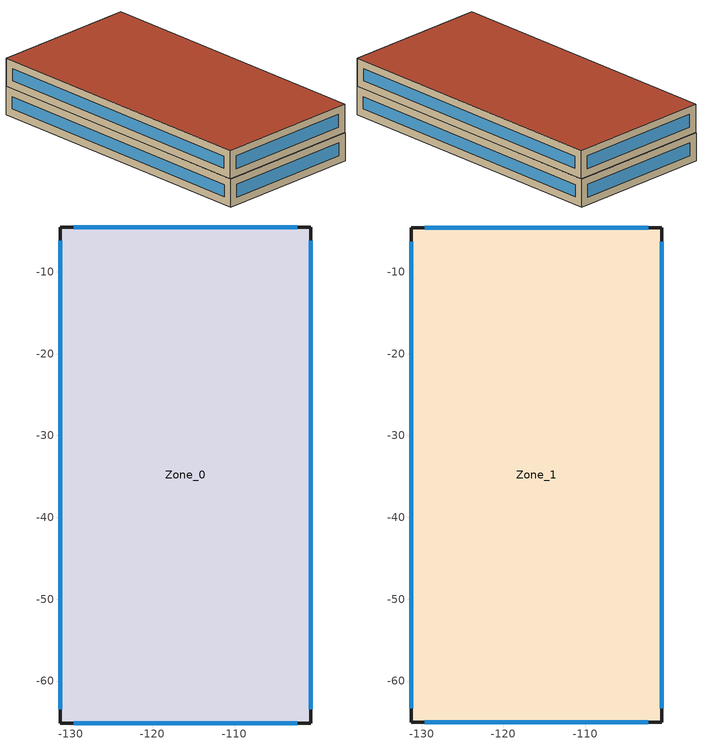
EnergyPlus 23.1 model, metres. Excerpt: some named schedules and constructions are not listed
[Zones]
Zone_0
 floor ground (Zone_0:f4UnderGroundSlabCF): -131.27,-65.12 -131.27,-4.53 -100.67,-4.53 -100.67,-65.12 z0
 wall outside (UVal_0.3_Mass): -131.27,-65.12 -100.67,-65.12 -100.67,-4.53 -131.27,-4.53 -131.27,-65.12 z0:5.9
 window (90.1-2019 Nonresidential CZ 0 Glazing (Operable)): -129.64,-65.12 -102.3,-65.12 / -102.3,-4.53 -129.64,-4.53 z1.63:4.27; -100.67,-63.42 -100.67,-6.23 / -131.27,-6.23 -131.27,-63.42 z1.7:4.2
 roof outside (300mmInsulation 200mmConcrete): -131.27,-65.12 -100.67,-65.12 -100.67,-4.53 -131.27,-4.53 z5.9
Zone_1
 floor outside (90.1-2019 Nonresidential CZ 0 Exterior Floor (Mass)): -131.27,-65 -131.27,-4.65 -100.67,-4.65 -100.67,-65 z5.9
 wall outside (UVal_0.3_Mass): -131.27,-65 -100.67,-65 -100.67,-4.65 -131.27,-4.65 -131.27,-65 z5.9:11.8
 window (90.1-2019 Nonresidential CZ 0 Glazing (Operable)): -129.64,-65 -102.3,-65 / -102.3,-4.65 -129.64,-4.65 z7.53:10.17; -100.67,-63.3 -100.67,-6.35 / -131.27,-6.35 -131.27,-63.3 z7.6:10.1
 roof outside (300mmInsulation 200mmConcrete): -131.27,-65 -100.67,-65 -100.67,-4.65 -131.27,-4.65 z11.8
[Schedule:Day:Hourly]
daf82776-8866-43d0-865c-4c09682883a1: Fraction, 1, 1, 1, 1, 0, 1, 0, 0, 0, 1, 1, 1, 0, 1, 1, 1, 1, 1, 1, 1, 1, 1, 1, 1
49b0e60c-9713-413d-8444-9adee3fc4e78: Fraction, 1, 1, 1, 0, 1, 1, 1, 1, 1, 1, 1, 0, 0, 1, 0, 0, 1, 0, 1, 1, 1, 1, 1, 1
9bc42cf3-7a2f-411b-b45f-bb5c08832ae2: Fraction, 1, 1, 1, 1, 1, 1, 1, 1, 1, 1, 1, 0, 0, 1, 1, 1, 1, 1, 1, 1, 1, 1, 1, 0
1f33fb3f-9dc0-437e-9c24-1438b90f2a0e: Fraction, 0, 1, 0, 0, 0, 0, 0, 0, 1, 1, 1, 0, 0, 0, 0, 0, 1, 1, 1, 1, 1, 1, 1, 1
8c3b2876-a177-4a66-9c56-f2f92373d678: Fraction, 1, 0, 0, 0, 0, 0, 0, 0, 1, 1, 0, 1, 1, 1, 0, 1, 1, 1, 1, 1, 0, 0, 0, 0
46975362-923a-4b58-acb1-c03206a4d72f: Fraction, 0, 0, 0, 1, 0, 1, 1, 1, 1, 1, 1, 1, 0, 0, 0, 0, 1, 0, 1, 1, 1, 1, 1, 1
5da8ffa8-da4e-4428-82fe-754e123e9b56: Fraction, 1, 1, 1, 1, 1, 1, 0, 0, 1, 1, 1, 0, 0, 1, 1, 1, 1, 1, 1, 1, 1, 1, 1, 1
be2e8ed6-2c47-4370-b56b-915f16466bab: Fraction, 1, 0, 0, 0, 0, 0, 1, 0, 0, 0, 0, 1, 1, 1, 1, 1, 1, 1, 1, 1, 1, 1, 1, 1
956e4932-8398-4ab3-8115-e2868a284f25: Fraction, 1, 1, 1, 0, 1, 0, 0, 1, 1, 1, 1, 0, 1, 0, 0, 0, 0, 0, 0, 1, 1, 1, 1, 1
aedeb124-7fdc-449f-8994-d0f976caa7ca: Fraction, 1, 1, 1, 0, 0, 0, 1, 1, 1, 1, 1, 1, 0, 0, 0, 0, 1, 1, 1, 1, 1, 1, 1, 1
78f326d9-9454-4da9-8cda-b0936af3105e: Fraction, 1, 0, 0, 0, 0, 1, 0, 0, 1, 1, 1, 0, 0, 0, 0, 0, 0, 0, 0, 1, 1, 1, 1, 1
3b3e664f-4a9b-44f7-a5e5-37f6470978a6: Fraction, 1, 1, 0, 0, 0, 1, 1, 0, 1, 1, 0, 0, 0, 0, 0, 0, 0, 0, 0, 0, 1, 1, 1, 1
312238f5-e1c2-4876-8f8f-65bb84c1a6db: Fraction, 1, 1, 1, 1, 1, 1, 1, 0, 1, 1, 0, 0, 0, 0, 0, 0, 1, 0, 0, 0, 0, 0, 1, 1
7edcd00f-e89f-4d88-b87e-bec9cdd28f92: Fraction, 1, 1, 1, 1, 1, 1, 1, 1, 1, 0, 1, 0, 0, 0, 1, 1, 1, 1, 1, 1, 1, 1, 0, 0
5dcebe58-a5fe-458a-a423-b9920b33320d: Fraction, 0, 0, 0, 0, 0, 0, 0, 0, 0, 1, 0, 1, 1, 0, 1, 1, 1, 1, 1, 0, 1, 1, 1, 0
1bddd543-3192-425b-af89-93d07c64f7db: Fraction, 0, 0, 0, 0, 0, 0, 0, 0, 1, 1, 1, 0, 0, 0, 1, 1, 0, 0, 1, 1, 1, 1, 1, 0
61c2a156-f6e7-4fc2-9510-ca52a54d497d: Fraction, 1, 1, 1, 1, 1, 1, 1, 1, 1, 1, 0, 1, 0, 0, 0, 1, 1, 1, 1, 1, 1, 1, 1, 1
517e6838-1dc1-4e3f-900f-d2fd7337a722: Fraction, 1, 0, 0, 0, 0, 0, 0, 0, 0, 1, 0, 0, 0, 0, 0, 1, 1, 1, 1, 0, 1, 0, 0, 0
43aaaa14-4636-4113-b76c-11b244c3d8ca: Fraction, 1, 1, 1, 1, 0, 0, 0, 0, 0, 0, 0, 1, 1, 1, 1, 1, 1, 1, 0, 1, 1, 1, 1, 1
8ae75224-7792-44d2-9995-d42e5dd4fbbb: Fraction, 1, 0, 1, 1, 0, 1, 1, 0, 1, 1, 0, 0, 0, 1, 1, 0, 1, 1, 1, 1, 1, 1, 1, 1
fb0ecf0f-8980-4b80-a89b-a88a8a91d1e3: Fraction, 1, 1, 1, 1, 0, 0, 0, 0, 1, 1, 0, 0, 1, 1, 1, 1, 1, 1, 1, 1, 1, 1, 1, 1
9910981b-b997-4bb5-801c-e2124fa86903: Fraction, 1, 1, 1, 1, 1, 0, 1, 1, 1, 0, 1, 0, 0, 0, 0, 0, 1, 1, 1, 1, 1, 1, 1, 0
113b334d-befd-4c22-bc5c-863facadeb13: Fraction, 0, 0, 0, 0, 0, 0, 0, 0, 1, 0, 0, 0, 0, 0, 0, 0, 1, 1, 1, 1, 1, 1, 1, 1
4b2a0260-a5cf-4a50-b5a6-93215c68ce73: Fraction, 1, 1, 1, 1, 1, 1, 1, 1, 1, 0, 0, 0, 0, 0, 0, 1, 1, 1, 1, 1, 1, 1, 1, 1
c50f4a19-b2d2-4c9d-8d8c-a1383c0b0435: Fraction, 1, 0, 1, 1, 0, 0, 0, 0, 1, 0, 0, 0, 0, 0, 0, 0, 0, 0, 1, 1, 1, 1, 1, 1
c406d842-4268-4a27-a23a-2fca01db7ddf: Fraction, 1, 1, 0, 0, 0, 0, 0, 0, 1, 1, 1, 1, 1, 0, 1, 0, 0, 1, 1, 1, 1, 1, 1, 1
6dfc8140-ade4-416a-bd43-13a0565bb9af: Fraction, 1, 1, 0, 0, 0, 0, 0, 0, 0, 0, 1, 1, 1, 1, 1, 1, 1, 1, 1, 1, 0, 1, 1, 1
8ab2e42d-bf80-4894-8700-748923f272fd: Fraction, 0, 0, 0, 0, 0, 1, 1, 1, 1, 1, 1, 0, 0, 0, 0, 0, 0, 1, 1, 1, 1, 1, 1, 1
010128ee-96bd-4476-a9f7-8163015736fa: Fraction, 1, 0, 0, 0, 0, 0, 0, 1, 1, 1, 1, 1, 1, 1, 1, 1, 0, 0, 0, 0, 0, 0, 0, 0
f268d812-21d3-4751-9740-e12d534e4082: Fraction, 1, 0, 1, 1, 0, 1, 1, 1, 1, 1, 1, 1, 0, 1, 1, 1, 1, 1, 1, 1, 1, 1, 1, 1
25a1bb08-b1f9-4bb1-8779-d3c2a7439c5c: Fraction, 1, 0, 0, 0, 0, 0, 0, 0, 0, 0, 1, 1, 1, 1, 1, 0, 0, 1, 1, 1, 1, 1, 1, 1
f72132b7-a135-4a6e-a2ea-d4e2e686a87d: Fraction, 0, 0, 0, 1, 0, 0, 0, 0, 1, 1, 0, 0, 0, 0, 0, 0, 0, 0, 1, 1, 1, 1, 1, 1
61af37ba-113a-44f0-bcc1-f7a5d198faec: Fraction, 1, 0, 1, 1, 1, 1, 1, 1, 1, 1, 0, 1, 1, 1, 0, 0, 0, 0, 0, 1, 1, 1, 1, 0
b28d6e16-d449-4371-8cce-aa5654f7f34b: Fraction, 0, 0, 0, 0, 0, 1, 0, 0, 0, 1, 1, 1, 1, 0, 0, 1, 1, 1, 1, 1, 1, 1, 1, 0
a99b50e2-e6ef-49b1-9b9b-8f5a7c9824fa: Fraction, 0, 0, 0, 0, 0, 0, 1, 1, 1, 1, 1, 0, 0, 0, 0, 0, 0, 1, 1, 1, 1, 1, 1, 1
cc56424f-8a3f-4550-9959-f0b24b4a3950: Fraction, 1, 0, 0, 0, 0, 0, 0, 1, 1, 1, 1, 0, 0, 0, 0, 1, 1, 1, 1, 1, 1, 1, 1, 1
d1ab411a-9850-4881-ab2b-15659f9abc57: Fraction, 1, 1, 0, 0, 0, 0, 0, 1, 1, 1, 0, 0, 0, 0, 1, 1, 1, 1, 1, 1, 1, 1, 1, 1
c3ce5a4c-64ef-4ae8-8784-bbdeb814f122: Fraction, 0, 0, 0, 0, 0, 0, 0, 1, 1, 0, 0, 0, 1, 1, 1, 1, 1, 1, 1, 1, 1, 1, 1, 1
7ec8bc40-b55e-4885-a152-43b8225c045e: Fraction, 0, 0, 0, 0, 0, 0, 0, 0, 1, 0, 0, 1, 1, 1, 0, 0, 1, 1, 1, 1, 1, 1, 1, 1
7bbc9218-fb8c-4f0e-abf8-ecbd828309e5: Fraction, 1, 1, 1, 0, 0, 0, 1, 1, 1, 0, 0, 0, 0, 0, 0, 0, 0, 0, 1, 1, 1, 1, 1, 1
aae0c319-65a5-46e9-9066-1af160bf3ed5: Fraction, 1, 1, 1, 1, 1, 1, 1, 0, 0, 0, 0, 1, 1, 1, 1, 1, 1, 1, 1, 1, 1, 1, 1, 0
0d8eecad-620a-4658-9768-d7257cc0c365: Fraction, 0, 0, 0, 0, 0, 0, 0, 0, 1, 1, 1, 0, 0, 0, 0, 1, 1, 1, 0, 0, 0, 0, 0, 0
c02a5ea3-696f-46f8-9788-5a2a8280ec38: Fraction, 0, 0, 0, 0, 0, 0, 0, 0, 0, 0, 0, 0, 0, 0, 0, 1, 1, 1, 1, 0, 0, 0, 1, 0
4e71373a-b69c-42bd-a784-b4206118361e: Fraction, 0, 0, 0, 0, 0, 0, 0, 0, 1, 1, 0, 0, 1, 0, 1, 1, 1, 1, 1, 1, 1, 1, 1, 0
892e8c29-f90a-4c7d-9cfd-7b5ea76593bf: Fraction, 0, 0, 0, 0, 0, 0, 0, 1, 1, 1, 0, 1, 1, 1, 1, 1, 1, 1, 1, 0, 0, 0, 0, 0
12b9ad08-0227-44be-9721-13acb0b3c6b2: Fraction, 0, 0, 0, 0, 0, 1, 1, 1, 1, 1, 0, 0, 0, 0, 0, 0, 0, 1, 1, 1, 1, 1, 1, 1
b03677be-af0e-4b86-875f-1c19b790edf9: Fraction, 0, 0, 0, 0, 0, 0, 0, 0, 0, 0, 1, 1, 1, 1, 1, 1, 0, 1, 1, 1, 1, 1, 1, 1
074ef74f-4b95-4d7d-9524-85aafb20cc1f: Fraction, 0, 0, 0, 0, 0, 0, 0, 0, 0, 0, 0, 0, 1, 1, 1, 1, 1, 1, 1, 1, 1, 0, 0, 0
e72a86c2-4320-48c4-b763-9f3bfc96ae6a: Fraction, 0, 0, 0, 0, 0, 0, 0, 1, 1, 1, 0, 0, 0, 0, 0, 0, 0, 1, 1, 1, 1, 0, 0, 0
42749285-e511-4c5d-b9d4-6d4519cccd4f: Fraction, 0, 0, 0, 0, 0, 0, 0, 0, 1, 1, 0, 0, 0, 0, 1, 0, 0, 0, 0, 0, 0, 0, 0, 0
01e5c335-4821-4dcb-8aae-334e28af4997: Fraction, 0, 0, 0, 0, 0, 0, 0, 0, 0, 1, 1, 1, 1, 0, 1, 1, 1, 1, 1, 1, 1, 1, 1, 1
d6da4cb3-2696-4e1d-9498-f191f1dd4ca2: Fraction, 0, 0, 0, 0, 0, 0, 0, 0, 1, 0, 0, 0, 0, 0, 0, 0, 0, 1, 0, 0, 0, 0, 0, 0
064ffd55-b2fc-4319-9929-819dda019fb3: Fraction, 0, 0, 0, 0, 0, 0, 0, 0, 1, 1, 0, 0, 0, 0, 0, 0, 1, 1, 1, 1, 1, 1, 0, 0
1fc680db-9f7f-4b19-9b1b-6ebef7cdd5c6: Fraction, 0, 0, 0, 0, 0, 0, 0, 1, 1, 1, 0, 0, 0, 1, 1, 1, 1, 0, 0, 0, 0, 0, 0, 0
010695e6-3409-4326-b7ba-3242638d57ca: Fraction, 0, 0, 0, 0, 0, 0, 0, 0, 1, 1, 0, 0, 0, 0, 0, 0, 0, 1, 1, 1, 1, 1, 1, 0
430afed0-6740-44a7-acce-4cffe8abd9d5: Fraction, 0, 0, 0, 0, 1, 0, 0, 1, 1, 1, 1, 0, 0, 0, 0, 0, 1, 1, 1, 1, 1, 1, 1, 1
a0416ae8-ebea-436e-bae6-b02cb5f78c99: Fraction, 1, 1, 1, 1, 1, 0, 0, 0, 1, 1, 1, 1, 1, 0, 1, 1, 1, 1, 1, 1, 1, 1, 1, 1
7da2d694-35c3-447c-a349-0ea8ca99ba40: Fraction, 0, 0, 0, 0, 0, 0, 0, 0, 1, 1, 0, 0, 0, 0, 1, 1, 1, 1, 1, 1, 1, 1, 1, 1
a061c42a-4739-490d-91d2-67e917b80fae: Fraction, 1, 1, 1, 1, 1, 1, 1, 0, 1, 1, 1, 1, 1, 0, 1, 1, 1, 1, 1, 1, 1, 1, 0, 0
596df1d7-9bea-40b7-b5b9-a600a9e7f7cc: Fraction, 0, 0, 0, 0, 0, 0, 0, 0, 1, 1, 1, 0, 1, 1, 1, 1, 1, 1, 1, 1, 1, 0, 0, 0
6d84c675-9de8-4638-afdb-6fffa046fb04: Fraction, 0, 0, 0, 0, 0, 0, 0, 0, 1, 1, 1, 1, 0, 0, 0, 1, 1, 1, 1, 1, 1, 1, 0, 0
260e515c-28ba-45ba-90d6-929437cb5da6: Fraction, 0, 0, 0, 0, 0, 0, 0, 0, 0, 1, 1, 1, 0, 0, 1, 1, 1, 1, 1, 0, 0, 0, 0, 0
652b37e6-3ec7-431f-9c1a-3b24f89dc17a: Fraction, 0, 0, 0, 0, 0, 0, 0, 0, 1, 0, 1, 1, 0, 0, 0, 0, 0, 0, 0, 0, 0, 0, 0, 0
9b0d7efc-7ce2-4c02-977a-0b21beea8852: Fraction, 0, 0, 0, 0, 0, 0, 0, 0, 1, 1, 0, 1, 1, 1, 1, 1, 1, 1, 0, 0, 0, 0, 0, 0
f222b0e7-7be8-4c3d-85aa-050dcd25d118: Fraction, 0, 0, 0, 0, 0, 0, 0, 0, 0, 1, 1, 1, 1, 0, 1, 1, 1, 1, 0, 0, 0, 0, 0, 0
b225aed7-0892-4237-a464-ca81617593b9: Fraction, 0, 0, 0, 0, 0, 0, 0, 0, 0, 1, 1, 1, 0, 1, 1, 1, 1, 1, 1, 1, 1, 1, 1, 0
2fbaa133-bafa-419f-bb6c-7fb0c2e37c99: Fraction, 0, 0, 0, 0, 0, 0, 0, 0, 0, 1, 1, 1, 0, 0, 0, 0, 1, 0, 0, 0, 0, 0, 0, 0
66ade13a-b29a-47f0-b925-6ab7f68868b4: Fraction, 0, 0, 0, 0, 0, 0, 0, 0, 1, 1, 0, 0, 1, 1, 1, 1, 0, 0, 0, 0, 0, 0, 0, 0
8da63fa1-1c05-4859-b3a1-cd009b9bdf10: Fraction, 0, 0, 0, 0, 0, 0, 0, 0, 1, 1, 1, 1, 0, 0, 0, 0, 0, 0, 0, 0, 0, 0, 0, 0
47b4c4fb-8e3e-469b-8a81-e78396aa5004: Fraction, 0, 0, 0, 0, 0, 0, 0, 0, 1, 1, 1, 1, 1, 1, 1, 0, 0, 0, 0, 0, 0, 0, 0, 0
d198eaad-3f33-4b6d-b63b-84a1a55c94d8: Fraction, 0, 0, 0, 0, 0, 0, 0, 0, 0, 0, 0, 0, 0, 0, 0, 1, 1, 1, 0, 0, 0, 0, 0, 0
c5af2c5e-3cf3-4bf1-a4c8-157a4e5dcfad: Fraction, 0, 0, 0, 0, 0, 0, 0, 0, 1, 0, 0, 0, 0, 0, 0, 0, 0, 0, 0, 0, 0, 0, 0, 0
c486d2b2-a22e-436a-bed5-923fddff98ab: Fraction, 0, 0, 0, 0, 0, 0, 0, 0, 0, 1, 1, 1, 1, 1, 1, 1, 0, 0, 1, 1, 1, 1, 0, 0
fe6cc6cd-3172-4884-880a-629b076af169: Fraction, 0, 0, 0, 0, 0, 0, 0, 1, 1, 1, 0, 0, 0, 0, 0, 0, 0, 1, 1, 1, 1, 1, 1, 1
348c44dc-25f0-4c21-9217-c6693a776dd1: Fraction, 1, 0, 0, 0, 0, 0, 0, 0, 1, 1, 0, 1, 0, 0, 0, 1, 1, 1, 1, 1, 1, 1, 1, 0
ccbdfc32-0683-46a3-bf64-8ee7a53540ce: Fraction, 0, 0, 0, 0, 0, 0, 0, 0, 1, 1, 1, 0, 0, 0, 1, 1, 1, 0, 0, 0, 0, 0, 0, 0
21feff5d-f854-4604-a5f0-0fcc08572238: Fraction, 0, 0, 0, 0, 0, 0, 0, 0, 1, 1, 0, 0, 0, 0, 0, 0, 0, 0, 1, 1, 1, 1, 0, 0
54cbb4b1-652f-48c3-87be-82d50227e362: Fraction, 0, 0, 0, 0, 0, 0, 0, 0, 1, 1, 0, 1, 1, 1, 0, 0, 0, 0, 0, 0, 0, 0, 0, 0
3c36e92e-fe55-4ce6-80cd-850039179111: Fraction, 0, 0, 0, 0, 0, 0, 0, 0, 1, 1, 1, 0, 0, 1, 1, 1, 1, 1, 1, 1, 0, 0, 0, 0
4ff8bd55-8cf7-4aeb-9119-4edc6537c70b: Fraction, 0, 0, 0, 0, 0, 0, 0, 0, 1, 1, 0, 0, 0, 0, 1, 1, 0, 1, 1, 1, 1, 0, 0, 0
8c5b7997-ca86-47b1-a920-9129c94ae39a: Fraction, 0, 0, 0, 0, 0, 0, 0, 0, 0, 1, 0, 0, 0, 0, 0, 0, 0, 1, 1, 1, 1, 1, 0, 0
dbf37e62-32cc-4e00-b846-6f7045bab364: Fraction, 0, 0, 0, 0, 0, 0, 0, 0, 1, 1, 0, 0, 0, 1, 0, 0, 1, 1, 0, 0, 0, 0, 0, 0
0326b0a4-16f2-46db-be2f-d17252b5c320: Fraction, 0, 0, 0, 0, 0, 0, 0, 0, 0, 1, 1, 1, 1, 0, 1, 1, 1, 1, 1, 1, 1, 0, 0, 0
7cf7f277-322f-4cb4-a171-5c12cfb4df45: Fraction, 0, 0, 0, 0, 0, 0, 0, 0, 1, 1, 1, 0, 0, 0, 0, 1, 1, 1, 1, 1, 1, 1, 1, 1
d84221a9-d0f6-42f7-854b-d8ad96b14db6: Fraction, 1, 0, 0, 0, 0, 0, 0, 1, 1, 1, 0, 0, 0, 0, 1, 1, 1, 1, 1, 1, 0, 0, 0, 1
b459bf0f-ce4c-41ee-8dba-63acf300d243: Fraction, 1, 1, 1, 1, 1, 1, 1, 1, 1, 1, 1, 0, 0, 1, 1, 0, 1, 1, 1, 1, 1, 1, 1, 1
1e973766-3d0e-416c-9f7e-edf83d6e0585: Fraction, 1, 1, 1, 1, 1, 1, 1, 1, 1, 1, 1, 0, 0, 0, 0, 1, 1, 1, 1, 1, 1, 1, 1, 1
b140d0e4-d882-4931-8ead-3b006b5f6d6a: Fraction, 1, 1, 1, 1, 1, 1, 1, 1, 1, 1, 1, 0, 1, 1, 1, 1, 1, 1, 1, 1, 1, 1, 1, 1
0cc3a9a3-dd4e-4f4a-bd48-21095123d6a0: Fraction, 1, 1, 1, 1, 0, 1, 1, 1, 1, 1, 1, 0, 0, 0, 1, 1, 1, 1, 1, 1, 1, 1, 1, 1
cfac6c53-3614-4985-aab9-592eb54aaabd: Fraction, 1, 1, 1, 1, 0, 1, 1, 1, 1, 1, 1, 0, 0, 0, 1, 0, 0, 0, 1, 1, 0, 0, 0, 0
b9715cef-b4b5-4525-8205-a9ceaf18babe: Fraction, 0, 0, 0, 1, 0, 0, 0, 0, 1, 0, 0, 0, 0, 0, 0, 0, 0, 0, 0, 0, 0, 0, 0, 0
f197cc8a-316e-41f3-abd6-008094e67d0f: Fraction, 0, 0, 0, 0, 0, 0, 0, 0, 0, 1, 1, 1, 0, 0, 1, 1, 0, 0, 0, 0, 0, 0, 0, 0
52dc4484-44d0-490c-9c95-7215b8c12993: Fraction, 0, 0, 0, 0, 0, 0, 0, 0, 0, 1, 1, 0, 0, 1, 0, 1, 0, 0, 1, 0, 1, 1, 0, 1
58fed543-da16-40d5-8017-589a0babf3e7: Fraction, 1, 0, 0, 0, 0, 0, 0, 0, 0, 0, 0, 0, 0, 1, 1, 1, 1, 1, 1, 1, 0, 0, 0, 0
abd6908f-bce5-4c20-8a16-616ab5fc98be: Fraction, 0, 0, 0, 0, 0, 0, 0, 0, 0, 0, 0, 0, 1, 1, 1, 1, 1, 1, 1, 0, 0, 0, 0, 0
cbc54049-8897-4632-912b-8c992b6ba2e9: Fraction, 0, 0, 0, 0, 0, 0, 0, 0, 0, 0, 0, 0, 0, 0, 1, 0, 0, 0, 1, 0, 0, 0, 0, 0
9faeb2ea-e876-40b9-a20d-149ec62eef48: Fraction, 0, 0, 0, 0, 0, 0, 0, 0, 0, 1, 1, 1, 1, 1, 1, 1, 1, 1, 1, 1, 0, 0, 0, 0
c79b5f2b-3d1a-4372-816a-fdc49eeefba0: Fraction, 0, 0, 0, 0, 0, 0, 0, 0, 1, 1, 1, 1, 0, 0, 0, 0, 1, 1, 1, 1, 1, 1, 0, 1
e110c9f7-bc62-413d-93d2-dff6aa9279e8: Fraction, 0, 0, 0, 0, 0, 0, 0, 0, 0, 0, 1, 0, 0, 0, 0, 1, 1, 1, 1, 1, 0, 0, 0, 1
8469e395-17f2-47c3-a97b-c23c57de81ab: Fraction, 0, 0, 0, 0, 0, 0, 0, 0, 0, 1, 1, 1, 1, 0, 0, 0, 0, 0, 0, 0, 0, 0, 0, 0
852d52ed-b77a-4adf-888d-20fe48937c47: Fraction, 0, 0, 0, 0, 0, 0, 0, 0, 0, 0, 1, 1, 1, 1, 1, 1, 1, 0, 1, 0, 0, 0, 0, 0
3c30b62a-be8a-4bf7-b2f6-648df6ab2fcf: Fraction, 0, 0, 0, 0, 0, 0, 0, 0, 1, 1, 1, 1, 0, 1, 0, 1, 0, 0, 0, 0, 1, 0, 0, 0
b271f281-18ee-446c-b45c-fbed323eda50: Fraction, 0, 0, 0, 0, 0, 0, 0, 0, 1, 1, 1, 1, 0, 1, 1, 1, 1, 1, 1, 1, 1, 0, 0, 0
67a7ab61-8f03-4001-9426-8f77d3ca7ed2: Fraction, 0, 0, 0, 0, 0, 0, 0, 0, 1, 1, 1, 0, 1, 0, 0, 1, 1, 1, 1, 1, 1, 1, 1, 0
0a0edaee-bea5-43ff-a785-04d5db899346: Fraction, 0, 0, 1, 1, 0, 0, 1, 0, 1, 1, 1, 1, 0, 1, 1, 1, 1, 1, 1, 1, 1, 1, 1, 1
dbedab1b-672c-4e3d-b1ed-e174bc634b68: Fraction, 1, 1, 0, 1, 1, 1, 0, 1, 1, 1, 1, 1, 1, 0, 0, 1, 1, 1, 1, 1, 1, 1, 1, 1
8992af31-afad-4888-8569-977a04cf14b5: Fraction, 1, 1, 1, 1, 1, 1, 1, 1, 1, 1, 1, 0, 0, 0, 0, 0, 1, 1, 1, 1, 1, 1, 0, 1
169f28e7-fa65-49b2-b64a-a50ec3afd530: Fraction, 0, 0, 1, 1, 0, 1, 1, 0, 1, 1, 1, 0, 0, 0, 0, 1, 1, 1, 1, 1, 1, 1, 1, 1
5ef31836-c543-4793-8efe-14f324bc1632: Fraction, 1, 0, 1, 0, 0, 0, 0, 0, 1, 1, 1, 0, 0, 0, 0, 0, 1, 1, 1, 1, 1, 1, 1, 1
a40c944b-6f38-4b7c-8196-44abea3a4547: Fraction, 1, 0, 0, 0, 0, 0, 0, 0, 1, 1, 1, 1, 0, 0, 0, 0, 1, 1, 1, 1, 1, 1, 1, 1
42e56780-7738-47ce-a592-a64d70475b30: Fraction, 1, 1, 1, 0, 0, 1, 1, 0, 1, 1, 1, 0, 0, 0, 0, 0, 1, 1, 1, 1, 1, 1, 1, 1
4c7f52bc-be75-409e-9efa-2c56271e6656: Fraction, 1, 0, 0, 0, 0, 1, 1, 0, 1, 1, 1, 1, 1, 1, 1, 1, 1, 1, 1, 1, 1, 1, 0, 0
[Schedule:Year]
S21 B18 8to18: Temperature, S21 B18 8to18_0, 1, 1, 12, 31
S25 B30 8to18: Temperature, S25 B30 8to18_0, 1, 1, 12, 31
HeatAvail_Zone_1: Fraction, HeatAvail_Zone_1_0, 1, 1, 1, 7, HeatAvail_Zone_1_1, 1, 8, 1, 14, HeatAvail_Zone_1_2, 1, 15, 1, 21, HeatAvail_Zone_1_3, 1, 22, 1, 28, HeatAvail_Zone_1_4, 1, 29, 2, 4, HeatAvail_Zone_1_5, 2, 5, 2, 11, HeatAvail_Zone_1_6, 2, 12, 2, 18, HeatAvail_Zone_1_7, 2, 19, 2, 25, HeatAvail_Zone_1_8, 2, 26, 3, 4, HeatAvail_Zone_1_9, 3, 5, 3, 11, HeatAvail_Zone_1_10, 3, 12, 3, 18, HeatAvail_Zone_1_11, 3, 19, 3, 25, HeatAvail_Zone_1_12, 3, 26, 4, 1, HeatAvail_Zone_1_13, 4, 2, 4, 8, HeatAvail_Zone_1_14, 4, 9, 4, 15, HeatAvail_Zone_1_15, 4, 16, 4, 22, HeatAvail_Zone_1_16, 4, 23, 4, 29, HeatAvail_Zone_1_17, 4, 30, 5, 6, HeatAvail_Zone_1_18, 5, 7, 5, 13, HeatAvail_Zone_1_19, 5, 14, 5, 20, HeatAvail_Zone_1_20, 5, 21, 5, 27, HeatAvail_Zone_1_21, 5, 28, 6, 3, HeatAvail_Zone_1_22, 6, 4, 6, 10, HeatAvail_Zone_1_23, 6, 11, 6, 17, HeatAvail_Zone_1_24, 6, 18, 6, 24, HeatAvail_Zone_1_25, 6, 25, 7, 1, HeatAvail_Zone_1_26, 7, 2, 7, 8, HeatAvail_Zone_1_27, 7, 9, 7, 15, HeatAvail_Zone_1_28, 7, 16, 7, 22, HeatAvail_Zone_1_29, 7, 23, 7, 29, HeatAvail_Zone_1_30, 7, 30, 8, 5, HeatAvail_Zone_1_31, 8, 6, 8, 12, HeatAvail_Zone_1_32, 8, 13, 8, 19, HeatAvail_Zone_1_33, 8, 20, 8, 26, HeatAvail_Zone_1_34, 8, 27, 9, 2, HeatAvail_Zone_1_35, 9, 3, 9, 9, HeatAvail_Zone_1_36, 9, 10, 9, 16, HeatAvail_Zone_1_37, 9, 17, 9, 23, HeatAvail_Zone_1_38, 9, 24, 9, 30, HeatAvail_Zone_1_39, 10, 1, 10, 7, HeatAvail_Zone_1_40, 10, 8, 10, 14, HeatAvail_Zone_1_41, 10, 15, 10, 21, HeatAvail_Zone_1_42, 10, 22, 10, 28, HeatAvail_Zone_1_43, 10, 29, 11, 4, HeatAvail_Zone_1_44, 11, 5, 11, 11, HeatAvail_Zone_1_45, 11, 12, 11, 18, HeatAvail_Zone_1_46, 11, 19, 11, 25, HeatAvail_Zone_1_47, 11, 26, 12, 2, HeatAvail_Zone_1_48, 12, 3, 12, 9, HeatAvail_Zone_1_49, 12, 10, 12, 16, HeatAvail_Zone_1_50, 12, 17, 12, 23, HeatAvail_Zone_1_51, 12, 24, 12, 30, HeatAvail_Zone_1_52, 12, 31, 12, 31
CoolAvail_Zone_1: Fraction, CoolAvail_Zone_1_0, 1, 1, 1, 7, CoolAvail_Zone_1_1, 1, 8, 1, 14, CoolAvail_Zone_1_2, 1, 15, 1, 21, CoolAvail_Zone_1_3, 1, 22, 1, 28, CoolAvail_Zone_1_4, 1, 29, 2, 4, CoolAvail_Zone_1_5, 2, 5, 2, 11, CoolAvail_Zone_1_6, 2, 12, 2, 18, CoolAvail_Zone_1_7, 2, 19, 2, 25, CoolAvail_Zone_1_8, 2, 26, 3, 4, CoolAvail_Zone_1_9, 3, 5, 3, 11, CoolAvail_Zone_1_10, 3, 12, 3, 18, CoolAvail_Zone_1_11, 3, 19, 3, 25, CoolAvail_Zone_1_12, 3, 26, 4, 1, CoolAvail_Zone_1_13, 4, 2, 4, 8, CoolAvail_Zone_1_14, 4, 9, 4, 15, CoolAvail_Zone_1_15, 4, 16, 4, 22, CoolAvail_Zone_1_16, 4, 23, 4, 29, CoolAvail_Zone_1_17, 4, 30, 5, 6, CoolAvail_Zone_1_18, 5, 7, 5, 13, CoolAvail_Zone_1_19, 5, 14, 5, 20, CoolAvail_Zone_1_20, 5, 21, 5, 27, CoolAvail_Zone_1_21, 5, 28, 6, 3, CoolAvail_Zone_1_22, 6, 4, 6, 10, CoolAvail_Zone_1_23, 6, 11, 6, 17, CoolAvail_Zone_1_24, 6, 18, 6, 24, CoolAvail_Zone_1_25, 6, 25, 7, 1, CoolAvail_Zone_1_26, 7, 2, 7, 8, CoolAvail_Zone_1_27, 7, 9, 7, 15, CoolAvail_Zone_1_28, 7, 16, 7, 22, CoolAvail_Zone_1_29, 7, 23, 7, 29, CoolAvail_Zone_1_30, 7, 30, 8, 5, CoolAvail_Zone_1_31, 8, 6, 8, 12, CoolAvail_Zone_1_32, 8, 13, 8, 19, CoolAvail_Zone_1_33, 8, 20, 8, 26, CoolAvail_Zone_1_34, 8, 27, 9, 2, CoolAvail_Zone_1_35, 9, 3, 9, 9, CoolAvail_Zone_1_36, 9, 10, 9, 16, CoolAvail_Zone_1_37, 9, 17, 9, 23, CoolAvail_Zone_1_38, 9, 24, 9, 30, CoolAvail_Zone_1_39, 10, 1, 10, 7, CoolAvail_Zone_1_40, 10, 8, 10, 14, CoolAvail_Zone_1_41, 10, 15, 10, 21, CoolAvail_Zone_1_42, 10, 22, 10, 28, CoolAvail_Zone_1_43, 10, 29, 11, 4, CoolAvail_Zone_1_44, 11, 5, 11, 11, CoolAvail_Zone_1_45, 11, 12, 11, 18, CoolAvail_Zone_1_46, 11, 19, 11, 25, CoolAvail_Zone_1_47, 11, 26, 12, 2, CoolAvail_Zone_1_48, 12, 3, 12, 9, CoolAvail_Zone_1_49, 12, 10, 12, 16, CoolAvail_Zone_1_50, 12, 17, 12, 23, CoolAvail_Zone_1_51, 12, 24, 12, 30, CoolAvail_Zone_1_52, 12, 31, 12, 31
HeatAvail_Zone_0: Fraction, HeatAvail_Zone_0_0, 1, 1, 1, 7, HeatAvail_Zone_0_1, 1, 8, 1, 14, HeatAvail_Zone_0_2, 1, 15, 1, 21, HeatAvail_Zone_0_3, 1, 22, 1, 28, HeatAvail_Zone_0_4, 1, 29, 2, 4, HeatAvail_Zone_0_5, 2, 5, 2, 11, HeatAvail_Zone_0_6, 2, 12, 2, 18, HeatAvail_Zone_0_7, 2, 19, 2, 25, HeatAvail_Zone_0_8, 2, 26, 3, 4, HeatAvail_Zone_0_9, 3, 5, 3, 11, HeatAvail_Zone_0_10, 3, 12, 3, 18, HeatAvail_Zone_0_11, 3, 19, 3, 25, HeatAvail_Zone_0_12, 3, 26, 4, 1, HeatAvail_Zone_0_13, 4, 2, 4, 8, HeatAvail_Zone_0_14, 4, 9, 4, 15, HeatAvail_Zone_0_15, 4, 16, 4, 22, HeatAvail_Zone_0_16, 4, 23, 4, 29, HeatAvail_Zone_0_17, 4, 30, 5, 6, HeatAvail_Zone_0_18, 5, 7, 5, 13, HeatAvail_Zone_0_19, 5, 14, 5, 20, HeatAvail_Zone_0_20, 5, 21, 5, 27, HeatAvail_Zone_0_21, 5, 28, 6, 3, HeatAvail_Zone_0_22, 6, 4, 6, 10, HeatAvail_Zone_0_23, 6, 11, 6, 17, HeatAvail_Zone_0_24, 6, 18, 6, 24, HeatAvail_Zone_0_25, 6, 25, 7, 1, HeatAvail_Zone_0_26, 7, 2, 7, 8, HeatAvail_Zone_0_27, 7, 9, 7, 15, HeatAvail_Zone_0_28, 7, 16, 7, 22, HeatAvail_Zone_0_29, 7, 23, 7, 29, HeatAvail_Zone_0_30, 7, 30, 8, 5, HeatAvail_Zone_0_31, 8, 6, 8, 12, HeatAvail_Zone_0_32, 8, 13, 8, 19, HeatAvail_Zone_0_33, 8, 20, 8, 26, HeatAvail_Zone_0_34, 8, 27, 9, 2, HeatAvail_Zone_0_35, 9, 3, 9, 9, HeatAvail_Zone_0_36, 9, 10, 9, 16, HeatAvail_Zone_0_37, 9, 17, 9, 23, HeatAvail_Zone_0_38, 9, 24, 9, 30, HeatAvail_Zone_0_39, 10, 1, 10, 7, HeatAvail_Zone_0_40, 10, 8, 10, 14, HeatAvail_Zone_0_41, 10, 15, 10, 21, HeatAvail_Zone_0_42, 10, 22, 10, 28, HeatAvail_Zone_0_43, 10, 29, 11, 4, HeatAvail_Zone_0_44, 11, 5, 11, 11, HeatAvail_Zone_0_45, 11, 12, 11, 18, HeatAvail_Zone_0_46, 11, 19, 11, 25, HeatAvail_Zone_0_47, 11, 26, 12, 2, HeatAvail_Zone_0_48, 12, 3, 12, 9, HeatAvail_Zone_0_49, 12, 10, 12, 16, HeatAvail_Zone_0_50, 12, 17, 12, 23, HeatAvail_Zone_0_51, 12, 24, 12, 30, HeatAvail_Zone_0_52, 12, 31, 12, 31
CoolAvail_Zone_0: Fraction, CoolAvail_Zone_0_0, 1, 1, 1, 7, CoolAvail_Zone_0_1, 1, 8, 1, 14, CoolAvail_Zone_0_2, 1, 15, 1, 21, CoolAvail_Zone_0_3, 1, 22, 1, 28, CoolAvail_Zone_0_4, 1, 29, 2, 4, CoolAvail_Zone_0_5, 2, 5, 2, 11, CoolAvail_Zone_0_6, 2, 12, 2, 18, CoolAvail_Zone_0_7, 2, 19, 2, 25, CoolAvail_Zone_0_8, 2, 26, 3, 4, CoolAvail_Zone_0_9, 3, 5, 3, 11, CoolAvail_Zone_0_10, 3, 12, 3, 18, CoolAvail_Zone_0_11, 3, 19, 3, 25, CoolAvail_Zone_0_12, 3, 26, 4, 1, CoolAvail_Zone_0_13, 4, 2, 4, 8, CoolAvail_Zone_0_14, 4, 9, 4, 15, CoolAvail_Zone_0_15, 4, 16, 4, 22, CoolAvail_Zone_0_16, 4, 23, 4, 29, CoolAvail_Zone_0_17, 4, 30, 5, 6, CoolAvail_Zone_0_18, 5, 7, 5, 13, CoolAvail_Zone_0_19, 5, 14, 5, 20, CoolAvail_Zone_0_20, 5, 21, 5, 27, CoolAvail_Zone_0_21, 5, 28, 6, 3, CoolAvail_Zone_0_22, 6, 4, 6, 10, CoolAvail_Zone_0_23, 6, 11, 6, 17, CoolAvail_Zone_0_24, 6, 18, 6, 24, CoolAvail_Zone_0_25, 6, 25, 7, 1, CoolAvail_Zone_0_26, 7, 2, 7, 8, CoolAvail_Zone_0_27, 7, 9, 7, 15, CoolAvail_Zone_0_28, 7, 16, 7, 22, CoolAvail_Zone_0_29, 7, 23, 7, 29, CoolAvail_Zone_0_30, 7, 30, 8, 5, CoolAvail_Zone_0_31, 8, 6, 8, 12, CoolAvail_Zone_0_32, 8, 13, 8, 19, CoolAvail_Zone_0_33, 8, 20, 8, 26, CoolAvail_Zone_0_34, 8, 27, 9, 2, CoolAvail_Zone_0_35, 9, 3, 9, 9, CoolAvail_Zone_0_36, 9, 10, 9, 16, CoolAvail_Zone_0_37, 9, 17, 9, 23, CoolAvail_Zone_0_38, 9, 24, 9, 30, CoolAvail_Zone_0_39, 10, 1, 10, 7, CoolAvail_Zone_0_40, 10, 8, 10, 14, CoolAvail_Zone_0_41, 10, 15, 10, 21, CoolAvail_Zone_0_42, 10, 22, 10, 28, CoolAvail_Zone_0_43, 10, 29, 11, 4, CoolAvail_Zone_0_44, 11, 5, 11, 11, CoolAvail_Zone_0_45, 11, 12, 11, 18, CoolAvail_Zone_0_46, 11, 19, 11, 25, CoolAvail_Zone_0_47, 11, 26, 12, 2, CoolAvail_Zone_0_48, 12, 3, 12, 9, CoolAvail_Zone_0_49, 12, 10, 12, 16, CoolAvail_Zone_0_50, 12, 17, 12, 23, CoolAvail_Zone_0_51, 12, 24, 12, 30, CoolAvail_Zone_0_52, 12, 31, 12, 31
[Schedule:Week:Daily]
S21 B18 8to18_0: e9e7f2aa-88f6-4c91-a1e2-6fd48b63617b, e9e7f2aa-88f6-4c91-a1e2-6fd48b63617b, e9e7f2aa-88f6-4c91-a1e2-6fd48b63617b, e9e7f2aa-88f6-4c91-a1e2-6fd48b63617b, e9e7f2aa-88f6-4c91-a1e2-6fd48b63617b, e9e7f2aa-88f6-4c91-a1e2-6fd48b63617b, e9e7f2aa-88f6-4c91-a1e2-6fd48b63617b, e9e7f2aa-88f6-4c91-a1e2-6fd48b63617b, e9e7f2aa-88f6-4c91-a1e2-6fd48b63617b, e9e7f2aa-88f6-4c91-a1e2-6fd48b63617b, e9e7f2aa-88f6-4c91-a1e2-6fd48b63617b, e9e7f2aa-88f6-4c91-a1e2-6fd48b63617b
S25 B30 8to18_0: 2bcdf290-460f-4085-8078-6f8cef848f94, 2bcdf290-460f-4085-8078-6f8cef848f94, 2bcdf290-460f-4085-8078-6f8cef848f94, 2bcdf290-460f-4085-8078-6f8cef848f94, 2bcdf290-460f-4085-8078-6f8cef848f94, 2bcdf290-460f-4085-8078-6f8cef848f94, 2bcdf290-460f-4085-8078-6f8cef848f94, 2bcdf290-460f-4085-8078-6f8cef848f94, 2bcdf290-460f-4085-8078-6f8cef848f94, 2bcdf290-460f-4085-8078-6f8cef848f94, 2bcdf290-460f-4085-8078-6f8cef848f94, 2bcdf290-460f-4085-8078-6f8cef848f94
HeatAvail_Zone_1_0: 94326b0b-e753-46ec-8587-d5071d3102f8, b276e8d3-7640-4793-87c6-218ec294c8d2, 36c5cbdc-915c-488c-9dc5-a3098ac12a2a, c5201b0a-d148-443d-b617-7115ebed8b0b, 092fffa2-b55e-4390-93ac-90ff192ae282, 9bf174c9-b2b7-47db-8b1d-9e0f970024cb, f0ed122c-6aa8-4481-a1d4-cc2a37238b6c, 94326b0b-e753-46ec-8587-d5071d3102f8, 94326b0b-e753-46ec-8587-d5071d3102f8, 94326b0b-e753-46ec-8587-d5071d3102f8, 94326b0b-e753-46ec-8587-d5071d3102f8, 94326b0b-e753-46ec-8587-d5071d3102f8
HeatAvail_Zone_1_1: 2bfef593-cc67-4360-a8e1-b212a5fcf0d6, 4b271065-3acd-4083-bb09-3c1aec65a236, f88ce56c-c6a9-4a01-b05c-d64a6f0bf401, 7bc8e15e-6da3-4164-b646-c4ecd8421dd7, 8c54acc2-ee44-4a92-a93c-15159af0c353, de1658ab-5617-4bad-af55-209c5b47bbb2, f35197d8-9899-4cfd-85e7-bf3f30e201c3, 2bfef593-cc67-4360-a8e1-b212a5fcf0d6, 2bfef593-cc67-4360-a8e1-b212a5fcf0d6, 2bfef593-cc67-4360-a8e1-b212a5fcf0d6, 2bfef593-cc67-4360-a8e1-b212a5fcf0d6, 2bfef593-cc67-4360-a8e1-b212a5fcf0d6
HeatAvail_Zone_1_2: 2fc3ba6b-a806-4cf9-b4d7-eb745a412891, dbb1fa8a-bb68-43c7-886d-6a87807f957c, 8c54acc2-ee44-4a92-a93c-15159af0c353, 7865c541-41a7-463a-bcc4-17295951c790, b276e8d3-7640-4793-87c6-218ec294c8d2, 46b70222-fa77-4829-a1ba-607d09006c20, ff0ae93f-c5e8-42b6-8326-70b6d5a49845, 2fc3ba6b-a806-4cf9-b4d7-eb745a412891, 2fc3ba6b-a806-4cf9-b4d7-eb745a412891, 2fc3ba6b-a806-4cf9-b4d7-eb745a412891, 2fc3ba6b-a806-4cf9-b4d7-eb745a412891, 2fc3ba6b-a806-4cf9-b4d7-eb745a412891
HeatAvail_Zone_1_3: e5a4cae0-e69d-494c-934d-ac1e48f96493, aafab244-cc3d-4434-9048-e0e7d17e2167, 147a6e2e-91fc-4257-be5a-1dc1785a8981, 7a788d43-8587-4e0c-8753-1b0f6dcd52a8, 717b94a2-922d-47ad-b49e-75063daf0509, 94326b0b-e753-46ec-8587-d5071d3102f8, d19e05ab-0364-43a1-90a1-881fdc209ba2, e5a4cae0-e69d-494c-934d-ac1e48f96493, e5a4cae0-e69d-494c-934d-ac1e48f96493, e5a4cae0-e69d-494c-934d-ac1e48f96493, e5a4cae0-e69d-494c-934d-ac1e48f96493, e5a4cae0-e69d-494c-934d-ac1e48f96493
HeatAvail_Zone_1_4: 8de62a03-6a5b-48a9-965d-5705f068b7a5, 9a8605db-632c-4a51-8347-54c6ec2c458c, 54838944-3d61-4fd4-80f1-3ff8ad5851f9, 671c19c0-654e-495f-bac0-32696213b095, 25c2332f-2f92-4f69-a1b7-bad2323be407, 38070448-863c-4cde-a217-3b15a8f005f2, 9a8605db-632c-4a51-8347-54c6ec2c458c, 8de62a03-6a5b-48a9-965d-5705f068b7a5, 8de62a03-6a5b-48a9-965d-5705f068b7a5, 8de62a03-6a5b-48a9-965d-5705f068b7a5, 8de62a03-6a5b-48a9-965d-5705f068b7a5, 8de62a03-6a5b-48a9-965d-5705f068b7a5
HeatAvail_Zone_1_5: 5891fbc1-9382-4c82-8ced-c68a6f928bb3, 1bba5472-b911-4c60-8450-22d6440c14f4, f3c4cf78-a423-46c2-87a7-15901a585342, f7451280-f8c4-4f12-9644-ffe445ac431d, 5119eb40-56a0-4cc4-a684-8aa4abddc486, 63f1ddc5-0509-4089-b1d0-3145cdccac99, 591a6e95-40e5-46ff-8732-f3c38e13c433, 5891fbc1-9382-4c82-8ced-c68a6f928bb3, 5891fbc1-9382-4c82-8ced-c68a6f928bb3, 5891fbc1-9382-4c82-8ced-c68a6f928bb3, 5891fbc1-9382-4c82-8ced-c68a6f928bb3, 5891fbc1-9382-4c82-8ced-c68a6f928bb3
HeatAvail_Zone_1_6: 1439b080-0b36-461f-9105-4295e44a8e19, 2100ba9d-fed6-4885-b71b-332eea0f5549, 17f930c9-088f-448e-902f-6c67dbfdd32a, 3a72e345-445f-47f5-829a-3cc90157ce4c, 5a99473d-12dd-44a8-8c30-06f4b05756a6, a25bc609-20ee-4651-8b65-7bfa1d922268, fb58b784-c9dd-476b-92af-e69870520bf6, 1439b080-0b36-461f-9105-4295e44a8e19, 1439b080-0b36-461f-9105-4295e44a8e19, 1439b080-0b36-461f-9105-4295e44a8e19, 1439b080-0b36-461f-9105-4295e44a8e19, 1439b080-0b36-461f-9105-4295e44a8e19
HeatAvail_Zone_1_7: 0fa2107d-ff90-49b1-a128-bc3f4d9f47a8, ae88acf3-61b7-4b46-ba1d-c424c4df183f, 392fe133-efca-43ee-82f4-57d9f76705f5, 5ef73e36-9413-4e5f-9709-f86856769791, 0be3cceb-b31b-4422-8862-3201f527820e, 4ae7c964-8863-4222-a4be-df06ad91d6b2, 1fa278f4-ae2e-4659-b47f-b0ac0bd74f61, 0fa2107d-ff90-49b1-a128-bc3f4d9f47a8, 0fa2107d-ff90-49b1-a128-bc3f4d9f47a8, 0fa2107d-ff90-49b1-a128-bc3f4d9f47a8, 0fa2107d-ff90-49b1-a128-bc3f4d9f47a8, 0fa2107d-ff90-49b1-a128-bc3f4d9f47a8
HeatAvail_Zone_1_8: 4ff83825-a548-4c3f-b2dc-e622ef0bc700, 37a11092-30a9-4b1e-b826-106bc6bdf452, a88d9473-dc1f-458f-898d-2562cd0cafca, bb6c79a2-c81c-470d-8054-4dd282d43851, a179b2f3-22c1-417d-b5ea-3338ed9e3c62, 973d66d8-9fc1-4f49-adbd-6d00754f1a1c, fcbfbe47-baeb-4fc9-b309-3c46c3bc6882, 4ff83825-a548-4c3f-b2dc-e622ef0bc700, 4ff83825-a548-4c3f-b2dc-e622ef0bc700, 4ff83825-a548-4c3f-b2dc-e622ef0bc700, 4ff83825-a548-4c3f-b2dc-e622ef0bc700, 4ff83825-a548-4c3f-b2dc-e622ef0bc700
HeatAvail_Zone_1_9: b9e14943-dd6d-4a76-9e37-1bdb2f623179, 7effa035-0a75-4764-8af9-d9ec3c7cd467, fcbfbe47-baeb-4fc9-b309-3c46c3bc6882, c4a06672-bc92-42d2-ad50-8100f76e485f, 13b70014-b4c7-4590-a625-9b465b0c848b, 36c19ae7-73fd-4e9a-ac0d-5d58dc330560, 29e6f4ac-8990-40ad-9fae-0fbe2fef074c, b9e14943-dd6d-4a76-9e37-1bdb2f623179, b9e14943-dd6d-4a76-9e37-1bdb2f623179, b9e14943-dd6d-4a76-9e37-1bdb2f623179, b9e14943-dd6d-4a76-9e37-1bdb2f623179, b9e14943-dd6d-4a76-9e37-1bdb2f623179
HeatAvail_Zone_1_10: 4a155135-99ae-44f0-b6b2-6d20b58f0e98, fcbfbe47-baeb-4fc9-b309-3c46c3bc6882, 29db2e23-ce46-4bc9-a032-d69e88dcf811, 9b5b691b-4be3-416a-9210-fc0989cd35d7, b4074b59-447f-4a81-a37b-eb977bb2d080, c627f348-fc5e-4044-84af-3390c70a03c0, 950672b2-bd5f-41f3-9ff8-fe8acfdd7aa4, 4a155135-99ae-44f0-b6b2-6d20b58f0e98, 4a155135-99ae-44f0-b6b2-6d20b58f0e98, 4a155135-99ae-44f0-b6b2-6d20b58f0e98, 4a155135-99ae-44f0-b6b2-6d20b58f0e98, 4a155135-99ae-44f0-b6b2-6d20b58f0e98
HeatAvail_Zone_1_11: fcbfbe47-baeb-4fc9-b309-3c46c3bc6882, 2c5a9473-ce2c-4559-af04-598747bd4858, 48d3d014-4003-414c-8eda-45559037cdf9, a67301e1-9cf6-4fe2-bb83-2e20da2df590, f8219b60-ce65-4b21-a550-994231b682d6, 042cfff4-534c-4e96-83b3-1d5af4c3fc2b, b0819b12-4192-4b10-b5c4-d1d051452248, fcbfbe47-baeb-4fc9-b309-3c46c3bc6882, fcbfbe47-baeb-4fc9-b309-3c46c3bc6882, fcbfbe47-baeb-4fc9-b309-3c46c3bc6882, fcbfbe47-baeb-4fc9-b309-3c46c3bc6882, fcbfbe47-baeb-4fc9-b309-3c46c3bc6882
HeatAvail_Zone_1_12: 4574fc6c-8409-4d75-a1c3-40d55a5a6039, 33e262f6-b64c-4fab-b831-f4565201c281, f972da9c-461f-423a-af52-ebffe857dfde, 4718004a-33f3-414c-a823-7176aef64cfe, 7a82904b-db9d-46fd-b31f-40c74168cebe, 2ecd9341-f28f-4c41-90a7-30b48b51657f, fb399bd9-564e-4081-b034-4adfb8d9aa13, 4574fc6c-8409-4d75-a1c3-40d55a5a6039, 4574fc6c-8409-4d75-a1c3-40d55a5a6039, 4574fc6c-8409-4d75-a1c3-40d55a5a6039, 4574fc6c-8409-4d75-a1c3-40d55a5a6039, 4574fc6c-8409-4d75-a1c3-40d55a5a6039
HeatAvail_Zone_1_13: 170e0941-8498-4003-9e69-ca96a169aba0, 3d430eae-8ccd-4b28-bdf1-72b096c1cd03, e43be171-2665-450e-bb5d-c0dec6c536d5, 723db8bf-a2ab-49c4-9b2c-28c365e0f04e, 7ced9fac-55b1-4a6b-8974-de4dd4a4c4d9, 8fb087a4-8b4e-4b02-b6cb-ea4036deb5dd, dec22c12-a087-4f9e-ae2f-3eab239de7e1, 170e0941-8498-4003-9e69-ca96a169aba0, 170e0941-8498-4003-9e69-ca96a169aba0, 170e0941-8498-4003-9e69-ca96a169aba0, 170e0941-8498-4003-9e69-ca96a169aba0, 170e0941-8498-4003-9e69-ca96a169aba0
HeatAvail_Zone_1_14: 2f1763a6-4a6d-434f-a52e-4c58688747b0, 7b451637-1992-4db0-8716-d876325bd2b4, 51a4f698-d929-4743-b50a-b4a4ca068962, cb2f419b-adbe-44cd-be38-96b18077e22a, 9fd69932-6fd1-4f70-b2cc-64b68b0158b0, fc319cb4-87d1-40bc-a5b8-70c2b7c7418f, 150c854a-a6e5-4fb0-a005-40cc77592f1c, 2f1763a6-4a6d-434f-a52e-4c58688747b0, 2f1763a6-4a6d-434f-a52e-4c58688747b0, 2f1763a6-4a6d-434f-a52e-4c58688747b0, 2f1763a6-4a6d-434f-a52e-4c58688747b0, 2f1763a6-4a6d-434f-a52e-4c58688747b0
HeatAvail_Zone_1_15: cff02971-6f2d-49c9-a30d-56005ab2110b, 072ec272-e004-4921-a49c-dd2e95a3f717, 1a38e8af-dded-4012-8f70-118d08704009, 8e51657b-694b-4b19-b95b-26eed582a6b3, 62366983-bcaa-415b-a3af-86d6ff915b84, f2ca1fd9-2f5d-4e1f-80ce-c942eb044611, 71439fa3-dbe9-4d9e-a407-c3f13f1ec373, cff02971-6f2d-49c9-a30d-56005ab2110b, cff02971-6f2d-49c9-a30d-56005ab2110b, cff02971-6f2d-49c9-a30d-56005ab2110b, cff02971-6f2d-49c9-a30d-56005ab2110b, cff02971-6f2d-49c9-a30d-56005ab2110b
HeatAvail_Zone_1_16: a7a0db01-f2be-438a-a567-a1237ff6ed01, 80481f41-ed8b-484c-8226-22b0beb6697e, 5c436550-9760-4d00-befd-1c05a93c8618, d7390004-e366-4a99-86ad-01393aba1f43, 08f8807f-3d59-4632-b844-3761c02aa0dc, b8db7871-ab72-4769-afb0-3af7deb14f3a, 916a75b3-45e0-4e1b-aba9-a096b23bb994, a7a0db01-f2be-438a-a567-a1237ff6ed01, a7a0db01-f2be-438a-a567-a1237ff6ed01, a7a0db01-f2be-438a-a567-a1237ff6ed01, a7a0db01-f2be-438a-a567-a1237ff6ed01, a7a0db01-f2be-438a-a567-a1237ff6ed01
HeatAvail_Zone_1_17: 1d990789-8d3c-475f-a942-7f26d829ad46, f03c36e7-7187-4a0f-9a44-3e652654c420, 8e88d644-4263-406d-85e2-914cdd7bdf29, 21402380-ec6d-4a93-a179-92bede108caf, e4520d32-4cf0-41ce-a492-f0f8dd503176, 69a75157-b1a6-4c3d-b552-440a7c701223, e58b29f6-e3c9-444e-b085-ea282b1b3f7c, 1d990789-8d3c-475f-a942-7f26d829ad46, 1d990789-8d3c-475f-a942-7f26d829ad46, 1d990789-8d3c-475f-a942-7f26d829ad46, 1d990789-8d3c-475f-a942-7f26d829ad46, 1d990789-8d3c-475f-a942-7f26d829ad46
HeatAvail_Zone_1_18: c54aca93-d823-4121-bb35-713edbb8a5dc, 15c82e95-de0e-4c6c-ac40-5e0077b455ea, 939f1de9-2b05-4555-a91d-30511df1464a, c54aca93-d823-4121-bb35-713edbb8a5dc, 45958caa-04da-45d8-9580-b849571baec0, 1641b7ac-ad47-4399-a06b-8410761371a4, 5a5a397b-3d11-4142-a827-b2fe9cf8cf3a, c54aca93-d823-4121-bb35-713edbb8a5dc, c54aca93-d823-4121-bb35-713edbb8a5dc, c54aca93-d823-4121-bb35-713edbb8a5dc, c54aca93-d823-4121-bb35-713edbb8a5dc, c54aca93-d823-4121-bb35-713edbb8a5dc
HeatAvail_Zone_1_19: dbd6431c-be1a-44ea-89b4-985bec522dd6, f76ca8a3-006e-4138-9ac4-4c715806e769, 9565b66e-11e1-4863-b226-520ad8398f8e, f75099c2-f013-49e9-b218-48e1952437d3, c23698c5-678d-4f06-9681-70b6b1bdbe21, c82cffa1-4485-4084-a83e-62f0ed69bb71, 88fe6514-130d-48e6-aa38-d7640d225c6f, dbd6431c-be1a-44ea-89b4-985bec522dd6, dbd6431c-be1a-44ea-89b4-985bec522dd6, dbd6431c-be1a-44ea-89b4-985bec522dd6, dbd6431c-be1a-44ea-89b4-985bec522dd6, dbd6431c-be1a-44ea-89b4-985bec522dd6
HeatAvail_Zone_1_20: ab2db9b1-854e-42ae-9ced-80de62c95d57, 535860e9-3e97-4c42-ad68-fdc7283cd094, dbd6431c-be1a-44ea-89b4-985bec522dd6, 55bcddce-a945-4e4e-9d5a-807dde3a2315, 0a0248e8-2528-4778-bbbb-d8990f33c84d, 4fb9a225-1a6e-4af5-b9b8-594365d9bff6, a4395ba3-6088-4007-96d2-b9afb50bdbdb, ab2db9b1-854e-42ae-9ced-80de62c95d57, ab2db9b1-854e-42ae-9ced-80de62c95d57, ab2db9b1-854e-42ae-9ced-80de62c95d57, ab2db9b1-854e-42ae-9ced-80de62c95d57, ab2db9b1-854e-42ae-9ced-80de62c95d57
HeatAvail_Zone_1_21: 8fa65ca9-79cb-41e9-89a7-deac690d2b86, 1bba5472-b911-4c60-8450-22d6440c14f4, 1c587b25-58a2-4868-b619-0818697bcaa1, 5fd8f2b0-1fa8-4ed1-b82c-2d0329635e24, 51358d9b-0831-408f-b3be-1ed2e52e4220, f6953a6c-3a21-48aa-8ea6-3e6d34b01d63, d358063c-2fac-4ca8-80a0-afc0651c45a2, 8fa65ca9-79cb-41e9-89a7-deac690d2b86, 8fa65ca9-79cb-41e9-89a7-deac690d2b86, 8fa65ca9-79cb-41e9-89a7-deac690d2b86, 8fa65ca9-79cb-41e9-89a7-deac690d2b86, 8fa65ca9-79cb-41e9-89a7-deac690d2b86
HeatAvail_Zone_1_22: 341d39e0-cdf4-497b-b32b-538d90c4fe1c, 661990f1-34ce-40c4-b955-75d13d444842, 6591228c-dcdb-4a3f-88a8-88575264b39b, ebdd903e-ed47-434c-afdd-3852d27020cb, b519eaa2-9822-4200-ac7b-11ab664b1ca5, 63939282-7614-461b-850a-2587bb42cad3, 2925e3ba-f3d2-43cd-b5c5-b099c5365116, 341d39e0-cdf4-497b-b32b-538d90c4fe1c, 341d39e0-cdf4-497b-b32b-538d90c4fe1c, 341d39e0-cdf4-497b-b32b-538d90c4fe1c, 341d39e0-cdf4-497b-b32b-538d90c4fe1c, 341d39e0-cdf4-497b-b32b-538d90c4fe1c
HeatAvail_Zone_1_23: f7f07d5e-fe51-4c66-acb3-c1f1cf9451f6, e1db448b-f172-4160-92e2-9c67228802c0, 375c7436-acc6-4317-805f-485b56b6dd60, c14110b3-700a-4ea7-88be-9759018b45a1, b897e7a2-f64f-4978-8cad-9d91c33e68fb, e7c9cde8-22b4-4e65-b71f-4a04bcb2aaf2, 9455dda6-d7af-47a9-9f2a-9d1b275d59ba, f7f07d5e-fe51-4c66-acb3-c1f1cf9451f6, f7f07d5e-fe51-4c66-acb3-c1f1cf9451f6, f7f07d5e-fe51-4c66-acb3-c1f1cf9451f6, f7f07d5e-fe51-4c66-acb3-c1f1cf9451f6, f7f07d5e-fe51-4c66-acb3-c1f1cf9451f6
HeatAvail_Zone_1_24: fe3aedf4-603d-4f19-a731-700caa28d077, 4f4b7942-20d4-42cc-bc98-04fc3ff3b106, e2479a3b-d996-4867-a2b2-b17384908375, 2e36c37e-df7a-4dae-adce-011ab783d3a1, 4d6b2e26-7f86-4402-8966-400254248f19, 33d10894-cf44-41a9-99e7-223bc6ca2de4, 164763a2-758c-4459-9360-2e277c7734f3, fe3aedf4-603d-4f19-a731-700caa28d077, fe3aedf4-603d-4f19-a731-700caa28d077, fe3aedf4-603d-4f19-a731-700caa28d077, fe3aedf4-603d-4f19-a731-700caa28d077, fe3aedf4-603d-4f19-a731-700caa28d077
HeatAvail_Zone_1_25: 2daf493f-0204-4ae4-982a-8e92c6ed7192, 0d90c01d-567e-4bf5-8505-740dc702c69c, 864342ad-9712-4c52-9cc7-e664fff0525f, 392d2b29-bbc5-40b2-9346-43e10145fbe4, 599ec26a-dcc4-4bda-9a6f-70b2ffb41511, ac5e65af-37b1-4bc1-a8fd-3814bdcc2e7f, 09fa026b-f019-4f07-846c-059bb15ed862, 2daf493f-0204-4ae4-982a-8e92c6ed7192, 2daf493f-0204-4ae4-982a-8e92c6ed7192, 2daf493f-0204-4ae4-982a-8e92c6ed7192, 2daf493f-0204-4ae4-982a-8e92c6ed7192, 2daf493f-0204-4ae4-982a-8e92c6ed7192
HeatAvail_Zone_1_26: e9db6416-1d3b-4b11-818e-ab15bea8c7cb, f6e4cb6e-807e-40e4-a35f-55c0cf73fba7, a0b4cb9b-0df3-4029-a242-950cb680f40d, c3efb254-85a9-4e3b-88a3-4d190a5e1e07, 1294a2a1-0efd-47e6-ad51-43ed0be20b81, dd65cbd3-3cdc-4aea-9ee1-94a0c6b44bb4, ce21b90a-13e3-487e-9a3d-b3afefff621c, e9db6416-1d3b-4b11-818e-ab15bea8c7cb, e9db6416-1d3b-4b11-818e-ab15bea8c7cb, e9db6416-1d3b-4b11-818e-ab15bea8c7cb, e9db6416-1d3b-4b11-818e-ab15bea8c7cb, e9db6416-1d3b-4b11-818e-ab15bea8c7cb
